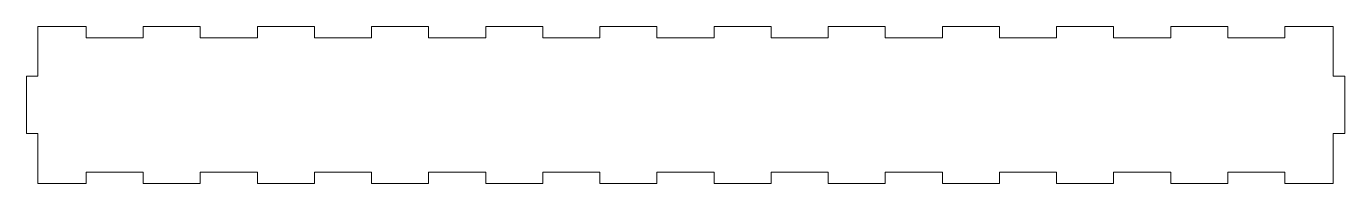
# Model space of a CAD drawing. Header units: inches. Extents: x -7.7 to 5.9, y -0.7 to 1.
import ezdxf

# ---------------------------------------------------------------- set-up
doc = ezdxf.new("R2010")
doc.units = ezdxf.units.IN
doc.header["$MEASUREMENT"] = 0
doc.layers.add('Layer 1', color=7, linetype='Continuous')

msp = doc.modelspace()

# ---------------------------------------------------------------- linework, layer by layer
at = {"layer": 'Layer 1', "color": 1, "lineweight": 9}
msp.add_open_spline([(5.325, 0.961), (5.325, 0.961), (5.325, 0.842), (5.325, 0.842), (5.325, 0.842), (4.735, 0.842), (4.735, 0.842), (4.735, 0.842), (4.735, 0.961), (4.735, 0.961), (4.735, 0.961), (4.145, 0.961), (4.145, 0.961), (4.145, 0.961), (4.145, 0.842), (4.145, 0.842), (4.145, 0.842), (3.555, 0.842), (3.555, 0.842), (3.555, 0.842), (3.555, 0.961), (3.555, 0.961), (3.555, 0.961), (2.965, 0.961), (2.965, 0.961), (2.965, 0.961), (2.965, 0.842), (2.965, 0.842), (2.965, 0.842), (2.375, 0.842), (2.375, 0.842), (2.375, 0.842), (2.375, 0.961), (2.375, 0.961), (2.375, 0.961), (1.785, 0.961), (1.785, 0.961), (1.785, 0.961), (1.785, 0.842), (1.785, 0.842), (1.785, 0.842), (1.195, 0.842), (1.195, 0.842), (1.195, 0.842), (1.195, 0.961), (1.195, 0.961), (1.195, 0.961), (0.605, 0.961), (0.605, 0.961), (0.605, 0.961), (0.605, 0.842), (0.605, 0.842), (0.605, 0.842), (0.015, 0.842), (0.015, 0.842), (0.015, 0.842), (0.015, 0.961), (0.015, 0.961), (0.015, 0.961), (-0.575, 0.961), (-0.575, 0.961), (-0.575, 0.961), (-0.575, 0.842), (-0.575, 0.842), (-0.575, 0.842), (-1.165, 0.842), (-1.165, 0.842), (-1.165, 0.842), (-1.165, 0.961), (-1.165, 0.961), (-1.165, 0.961), (-1.755, 0.961), (-1.755, 0.961), (-1.755, 0.961), (-1.755, 0.842), (-1.755, 0.842), (-1.755, 0.842), (-2.345, 0.842), (-2.345, 0.842), (-2.345, 0.842), (-2.345, 0.961), (-2.345, 0.961), (-2.345, 0.961), (-2.935, 0.961), (-2.935, 0.961), (-2.935, 0.961), (-2.935, 0.842), (-2.935, 0.842), (-2.935, 0.842), (-3.525, 0.842), (-3.525, 0.842), (-3.525, 0.842), (-3.525, 0.961), (-3.525, 0.961), (-3.525, 0.961), (-4.115, 0.961), (-4.115, 0.961), (-4.115, 0.961), (-4.115, 0.842), (-4.115, 0.842), (-4.115, 0.842), (-4.705, 0.842), (-4.705, 0.842), (-4.705, 0.842), (-4.705, 0.961), (-4.705, 0.961), (-4.705, 0.961), (-5.295, 0.961), (-5.295, 0.961), (-5.295, 0.961), (-5.295, 0.842), (-5.295, 0.842), (-5.295, 0.842), (-5.885, 0.842), (-5.885, 0.842), (-5.885, 0.842), (-5.885, 0.961), (-5.885, 0.961), (-5.885, 0.961), (-6.475, 0.961), (-6.475, 0.961), (-6.475, 0.961), (-6.475, 0.842), (-6.475, 0.842), (-6.475, 0.842), (-7.065, 0.842), (-7.065, 0.842), (-7.065, 0.842), (-7.065, 0.961), (-7.065, 0.961), (-7.065, 0.961), (-7.564, 0.961), (-7.564, 0.961), (-7.564, 0.961), (-7.564, 0.842), (-7.564, 0.842), (-7.564, 0.842), (-7.564, 0.447), (-7.564, 0.447), (-7.564, 0.447), (-7.682, 0.447), (-7.682, 0.447), (-7.682, 0.447), (-7.682, -0.143), (-7.682, -0.143), (-7.682, -0.143), (-7.564, -0.143), (-7.564, -0.143), (-7.564, -0.143), (-7.564, -0.539), (-7.564, -0.539), (-7.564, -0.539), (-7.564, -0.657), (-7.564, -0.657), (-7.564, -0.657), (-7.065, -0.657), (-7.065, -0.657), (-7.065, -0.657), (-7.065, -0.539), (-7.065, -0.539), (-7.065, -0.539), (-6.475, -0.539), (-6.475, -0.539), (-6.475, -0.539), (-6.475, -0.657), (-6.475, -0.657), (-6.475, -0.657), (-5.885, -0.657), (-5.885, -0.657), (-5.885, -0.657), (-5.885, -0.539), (-5.885, -0.539), (-5.885, -0.539), (-5.295, -0.539), (-5.295, -0.539), (-5.295, -0.539), (-5.295, -0.657), (-5.295, -0.657), (-5.295, -0.657), (-4.705, -0.657), (-4.705, -0.657), (-4.705, -0.657), (-4.705, -0.539), (-4.705, -0.539), (-4.705, -0.539), (-4.115, -0.539), (-4.115, -0.539), (-4.115, -0.539), (-4.115, -0.657), (-4.115, -0.657), (-4.115, -0.657), (-3.525, -0.657), (-3.525, -0.657), (-3.525, -0.657), (-3.525, -0.539), (-3.525, -0.539), (-3.525, -0.539), (-2.935, -0.539), (-2.935, -0.539), (-2.935, -0.539), (-2.935, -0.657), (-2.935, -0.657), (-2.935, -0.657), (-2.345, -0.657), (-2.345, -0.657), (-2.345, -0.657), (-2.345, -0.539), (-2.345, -0.539), (-2.345, -0.539), (-1.755, -0.539), (-1.755, -0.539), (-1.755, -0.539), (-1.755, -0.657), (-1.755, -0.657), (-1.755, -0.657), (-1.165, -0.657), (-1.165, -0.657), (-1.165, -0.657), (-1.165, -0.539), (-1.165, -0.539), (-1.165, -0.539), (-0.575, -0.539), (-0.575, -0.539), (-0.575, -0.539), (-0.575, -0.657), (-0.575, -0.657), (-0.575, -0.657), (0.015, -0.657), (0.015, -0.657), (0.015, -0.657), (0.015, -0.539), (0.015, -0.539), (0.015, -0.539), (0.605, -0.539), (0.605, -0.539), (0.605, -0.539), (0.605, -0.657), (0.605, -0.657), (0.605, -0.657), (1.195, -0.657), (1.195, -0.657), (1.195, -0.657), (1.195, -0.539), (1.195, -0.539), (1.195, -0.539), (1.785, -0.539), (1.785, -0.539), (1.785, -0.539), (1.785, -0.657), (1.785, -0.657), (1.785, -0.657), (2.375, -0.657), (2.375, -0.657), (2.375, -0.657), (2.375, -0.539), (2.375, -0.539), (2.375, -0.539), (2.965, -0.539), (2.965, -0.539), (2.965, -0.539), (2.965, -0.657), (2.965, -0.657), (2.965, -0.657), (3.555, -0.657), (3.555, -0.657), (3.555, -0.657), (3.555, -0.539), (3.555, -0.539), (3.555, -0.539), (4.145, -0.539), (4.145, -0.539), (4.145, -0.539), (4.145, -0.657), (4.145, -0.657), (4.145, -0.657), (4.735, -0.657), (4.735, -0.657), (4.735, -0.657), (4.735, -0.539), (4.735, -0.539), (4.735, -0.539), (5.325, -0.539), (5.325, -0.539), (5.325, -0.539), (5.325, -0.657), (5.325, -0.657), (5.325, -0.657), (5.824, -0.657), (5.824, -0.657), (5.824, -0.657), (5.824, -0.539), (5.824, -0.539), (5.824, -0.539), (5.824, -0.143), (5.824, -0.143), (5.824, -0.143), (5.943, -0.143), (5.943, -0.143), (5.943, -0.143), (5.943, 0.447), (5.943, 0.447), (5.943, 0.447), (5.824, 0.447), (5.824, 0.447), (5.824, 0.447), (5.824, 0.842), (5.824, 0.842), (5.824, 0.842), (5.824, 0.961), (5.824, 0.961), (5.824, 0.961), (5.325, 0.961), (5.325, 0.961)], degree=3, knots=[0, 0, 0, 0, 0.009615, 0.009615, 0.009615, 0.019231, 0.019231, 0.019231, 0.028846, 0.028846, 0.028846, 0.038462, 0.038462, 0.038462, 0.048077, 0.048077, 0.048077, 0.057692, 0.057692, 0.057692, 0.067308, 0.067308, 0.067308, 0.076923, 0.076923, 0.076923, 0.086538, 0.086538, 0.086538, 0.096154, 0.096154, 0.096154, 0.105769, 0.105769, 0.105769, 0.115385, 0.115385, 0.115385, 0.125, 0.125, 0.125, 0.134615, 0.134615, 0.134615, 0.144231, 0.144231, 0.144231, 0.153846, 0.153846, 0.153846, 0.163462, 0.163462, 0.163462, 0.173077, 0.173077, 0.173077, 0.182692, 0.182692, 0.182692, 0.192308, 0.192308, 0.192308, 0.201923, 0.201923, 0.201923, 0.211538, 0.211538, 0.211538, 0.221154, 0.221154, 0.221154, 0.230769, 0.230769, 0.230769, 0.240385, 0.240385, 0.240385, 0.25, 0.25, 0.25, 0.259615, 0.259615, 0.259615, 0.269231, 0.269231, 0.269231, 0.278846, 0.278846, 0.278846, 0.288462, 0.288462, 0.288462, 0.298077, 0.298077, 0.298077, 0.307692, 0.307692, 0.307692, 0.317308, 0.317308, 0.317308, 0.326923, 0.326923, 0.326923, 0.336538, 0.336538, 0.336538, 0.346154, 0.346154, 0.346154, 0.355769, 0.355769, 0.355769, 0.365385, 0.365385, 0.365385, 0.375, 0.375, 0.375, 0.384615, 0.384615, 0.384615, 0.394231, 0.394231, 0.394231, 0.403846, 0.403846, 0.403846, 0.413462, 0.413462, 0.413462, 0.423077, 0.423077, 0.423077, 0.432692, 0.432692, 0.432692, 0.442308, 0.442308, 0.442308, 0.451923, 0.451923, 0.451923, 0.461538, 0.461538, 0.461538, 0.471154, 0.471154, 0.471154, 0.480769, 0.480769, 0.480769, 0.490385, 0.490385, 0.490385, 0.5, 0.5, 0.5, 0.509615, 0.509615, 0.509615, 0.519231, 0.519231, 0.519231, 0.528846, 0.528846, 0.528846, 0.538462, 0.538462, 0.538462, 0.548077, 0.548077, 0.548077, 0.557692, 0.557692, 0.557692, 0.567308, 0.567308, 0.567308, 0.576923, 0.576923, 0.576923, 0.586538, 0.586538, 0.586538, 0.596154, 0.596154, 0.596154, 0.605769, 0.605769, 0.605769, 0.615385, 0.615385, 0.615385, 0.625, 0.625, 0.625, 0.634615, 0.634615, 0.634615, 0.644231, 0.644231, 0.644231, 0.653846, 0.653846, 0.653846, 0.663462, 0.663462, 0.663462, 0.673077, 0.673077, 0.673077, 0.682692, 0.682692, 0.682692, 0.692308, 0.692308, 0.692308, 0.701923, 0.701923, 0.701923, 0.711538, 0.711538, 0.711538, 0.721154, 0.721154, 0.721154, 0.730769, 0.730769, 0.730769, 0.740385, 0.740385, 0.740385, 0.75, 0.75, 0.75, 0.759615, 0.759615, 0.759615, 0.769231, 0.769231, 0.769231, 0.778846, 0.778846, 0.778846, 0.788462, 0.788462, 0.788462, 0.798077, 0.798077, 0.798077, 0.807692, 0.807692, 0.807692, 0.817308, 0.817308, 0.817308, 0.826923, 0.826923, 0.826923, 0.836538, 0.836538, 0.836538, 0.846154, 0.846154, 0.846154, 0.855769, 0.855769, 0.855769, 0.865385, 0.865385, 0.865385, 0.875, 0.875, 0.875, 0.884615, 0.884615, 0.884615, 0.894231, 0.894231, 0.894231, 0.903846, 0.903846, 0.903846, 0.913462, 0.913462, 0.913462, 0.923077, 0.923077, 0.923077, 0.932692, 0.932692, 0.932692, 0.942308, 0.942308, 0.942308, 0.951923, 0.951923, 0.951923, 0.961538, 0.961538, 0.961538, 0.971154, 0.971154, 0.971154, 0.980769, 0.980769, 0.980769, 0.990385, 0.990385, 0.990385, 1, 1, 1, 1], dxfattribs=at)

doc.saveas('drawing.dxf')
